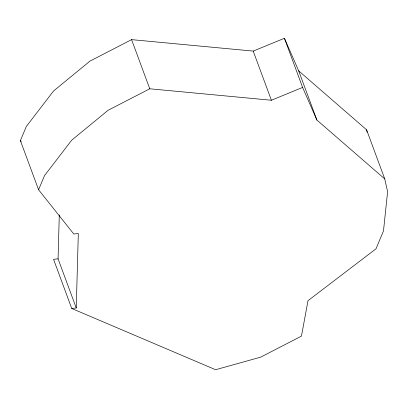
<?xml version="1.0" encoding="UTF-8"?>
<svg xmlns="http://www.w3.org/2000/svg" width="408" height="408" viewBox="0 0 408 408"><rect width="100%" height="100%" fill="white"/><g stroke="black" fill="none" stroke-linecap="round" stroke-linejoin="round"><path stroke-width="0.61" d="M58.069 258.815L53.56 259.335L71.737 308.484L76.245 307.964L58.069 258.815L59.288 214.909M76.245 307.964L78.321 233.514L73.812 234.034L38.582 189.771L20.4 140.622L26.321 126.49L53.535 91.015L89.893 61.154L131.585 39.637L253.215 51.097L284.427 38.281L298.692 70.87L316.873 120.018L384.759 178.934L387.6 191.684L383.489 230.933L375.992 248.814L308.004 300.686L301.461 336.105L260.681 357.153L215.602 369.719L71.737 308.484M38.582 189.771L44.503 175.639L71.716 140.163L108.074 110.303L149.767 88.786L271.397 100.246L302.608 87.429L284.427 38.281M298.692 70.87L366.578 129.785L384.759 178.934M20.4 140.622L21.191 141.617M302.608 87.429L316.873 120.018M253.215 51.097L271.397 100.246M131.585 39.637L149.767 88.786M366.578 129.785L367.118 132.212"/></g></svg>
